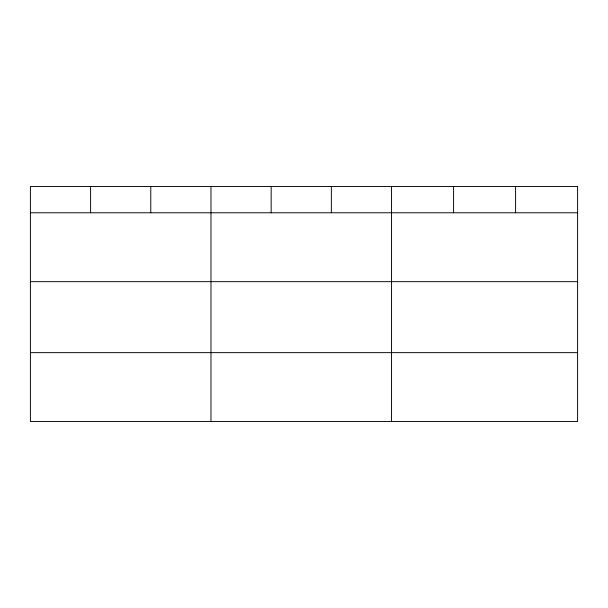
<?xml version="1.0" encoding="UTF-8"?>
<svg xmlns="http://www.w3.org/2000/svg" width="608" height="608" viewBox="0 0 608 608"><rect width="100%" height="100%" fill="white"/><g stroke="black" fill="none" stroke-linecap="round" stroke-linejoin="round"><path stroke-width="0.91" d="M30.4 212.777L577.6 212.777M30.4 281.664L577.6 281.664M30.4 352.64L577.6 352.64M515.584 186.474L515.584 212.777M453.568 186.474L453.568 212.777M391.552 186.474L391.552 421.526M331.36 186.474L331.36 212.777M271.168 186.474L271.168 212.777M210.976 186.474L210.976 421.526M150.784 186.474L150.784 212.777M90.592 186.474L90.592 212.777M577.6 186.474L30.4 186.474L30.4 421.526L577.6 421.526L577.6 186.474"/></g></svg>
